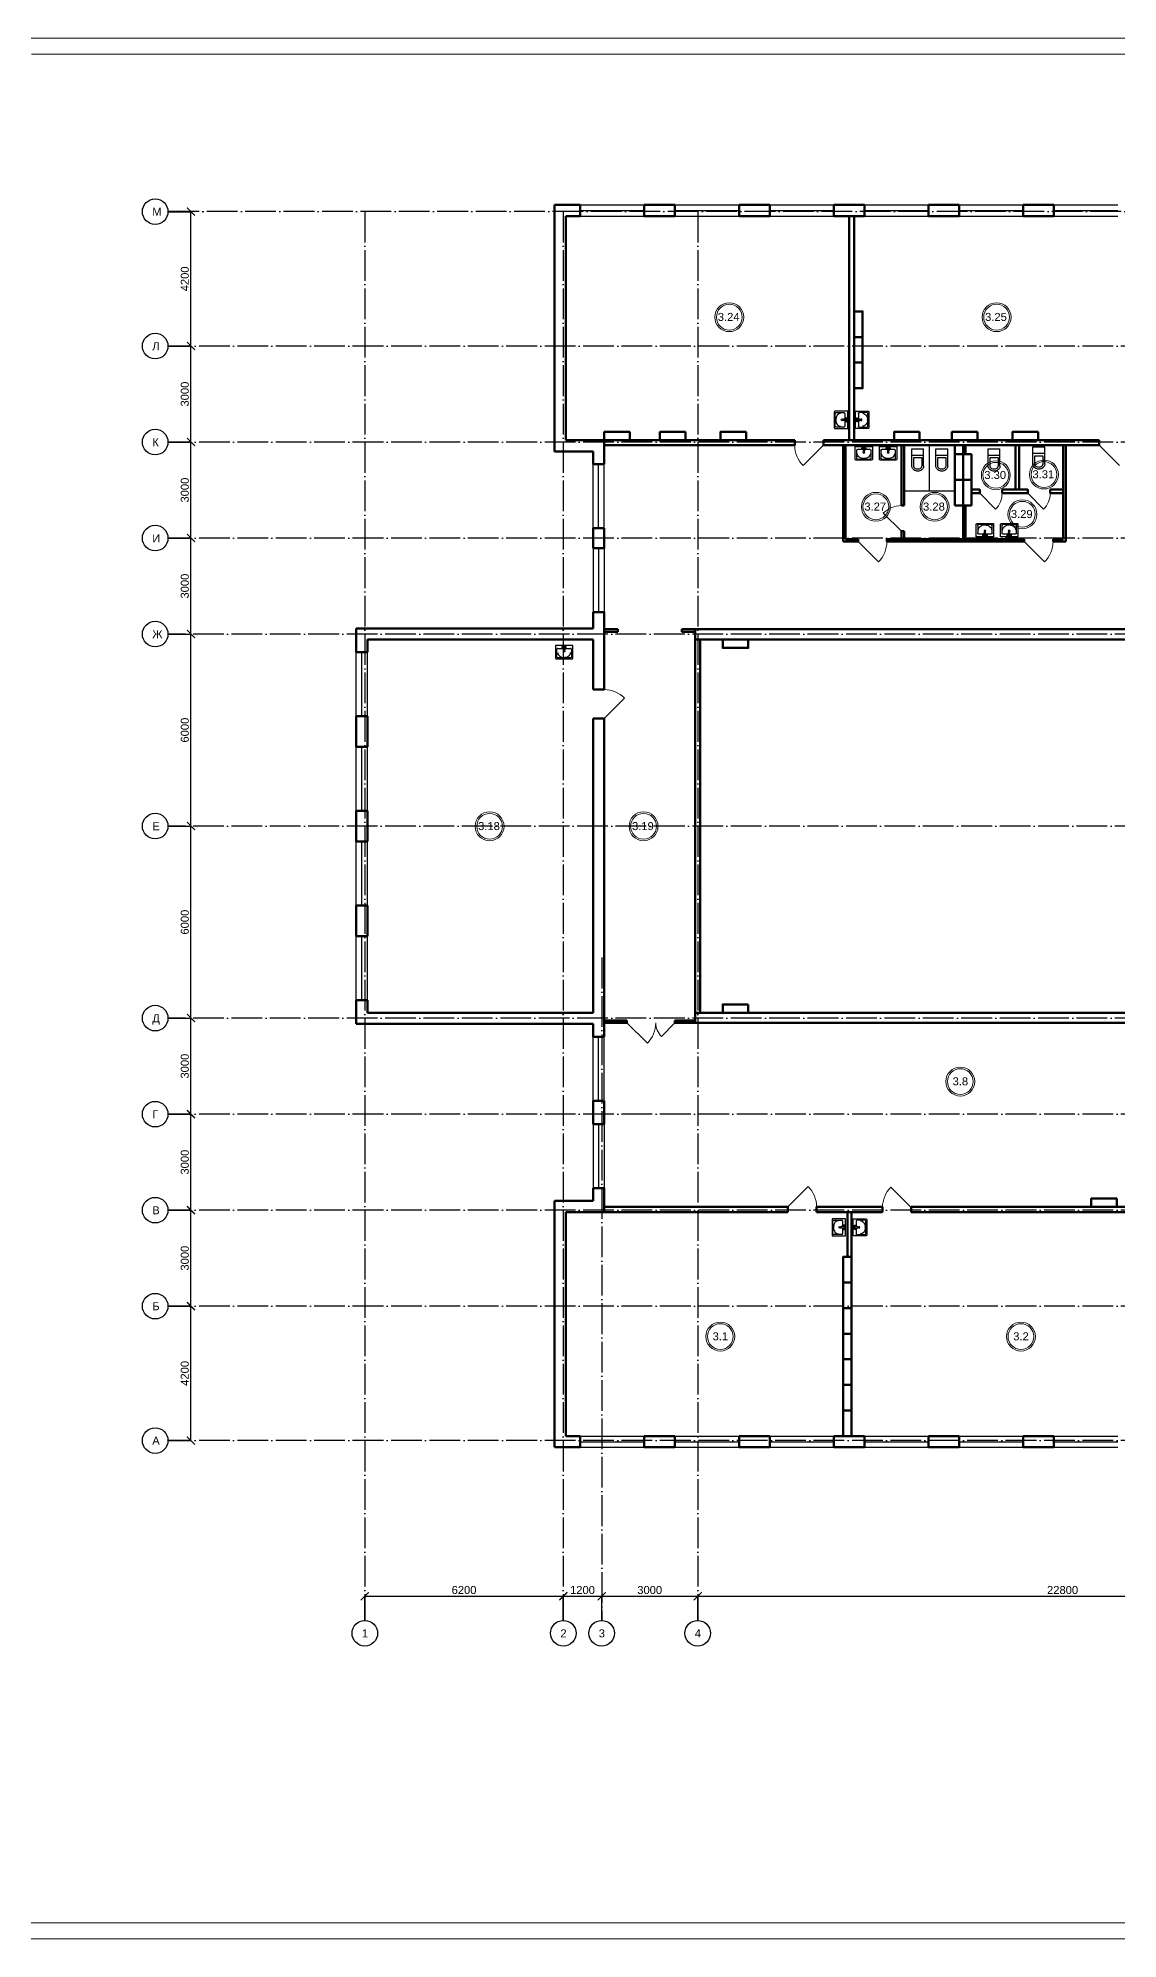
# Model space of a CAD drawing. Header units: millimetres. Extents: x 1982 to 10001982, y -1005230 to 4320529.
# Drawn here: x 2476205 to 2509945, y 1260756 to 1320156 of the extents above; entities that cross this region are included whole.
import ezdxf
from ezdxf.enums import TextEntityAlignment as Align

# ---------------------------------------------------------------- set-up
doc = ezdxf.new("R2010")
doc.units = ezdxf.units.MM
doc.linetypes.add('ACAD_ISO04W100', pattern=[30, 24, -3, 0, -3])
for name, color, linetype, lineweight in [('Level 50', 7, 'Continuous', 0), ('Двери', 250, 'Continuous', 5), ('Стены', 7, 'Continuous', 50)]:
    doc.layers.add(name, color=color, linetype=linetype, lineweight=lineweight)
for name, color, linetype in [('SANTEH', 7, 'Continuous'), ('Окна', 127, 'Continuous'), ('Оси', 30, 'Continuous'), ('Осн надпись', 7, 'Continuous'), ('размеры оси', 163, 'Continuous'), ('Сантехника', 7, 'Continuous')]:
    doc.layers.add(name, color=color, linetype=linetype)
doc.styles.get("Standard").update_dxf_attribs({"font": 'arial.ttf'})
doc.styles.add('Style-Arial', font='arial.ttf')
doc.dimstyles.new('100', dxfattribs={"dimtxt": 250, "dimasz": 250, "dimexe": 1.25, "dimexo": 0.625, "dimgap": 65, "dimtad": 1, "dimtxsty": 'Standard', "dimblk": 'ARCHTICK', "dimcen": 250, "dimadec": 0, "dimazin": 0, "dimtfac": 1, "dimtmove": 0, "dimatfit": 3, "dimldrblk": 'ARCHTICK', "dimfxl": 1, "dimarcsym": 0})

# ---------------------------------------------------------------- blocks, each defined once
blk = doc.blocks.new('Rac7')
at = {"color": 0}
for p, q in [((-39501, -24232), (-39501, -23830)), ((-38961, -24232), (-39501, -24232)), ((-39474, -23808), (-38988, -23808)), ((-39457, -23859), (-39457, -24115)), ((-39032, -23838), (-39430, -23838)), ((-39430, -24136), (-39253, -24136)), ((-39297, -24164), (-39253, -24164)), ((-39297, -24194), (-39297, -24164)), ((-39165, -24194), (-39297, -24194)), ((-39253, -24186), (-39253, -24094)), ((-39253, -24186), (-39209, -24186)), ((-39221, -23855), (-39241, -23855)), ((-39209, -24186), (-39209, -24094)), ((-39209, -24136), (-39032, -24136)), ((-39209, -24164), (-39165, -24164)), ((-39165, -24164), (-39165, -24194)), ((-39005, -24115), (-39005, -23859)), ((-39005, -23859), (-39005, -23859)), ((-38961, -23830), (-38961, -24232))]:
    blk.add_line(p, q, dxfattribs=at)
at = {"color": 0, "extrusion": (0, 0, -1)}
for centre, major_axis, start_param, end_param in [((-39474, -23830), (-27, 0), 0, 1.570796), ((-39430, -23859), (-27, 0), 0, 1.570796), ((-39430, -24115), (-27, 0), -1.570796, 0), ((-39241, -24007), (-194, 0), 0, 1.570796), ((-39231, -24104), (-25.3, 0), 0.552816, 2.588777), ((-39221, -24007), (-194, 0), 1.570796, 3.141593), ((-39032, -23859), (-27, 0), 1.570796, 3.141593), ((-39032, -24115), (-27, 0), -3.141593, -1.570796), ((-38988, -23830), (-27, 0), 1.570796, 3.141593)]:
    blk.add_ellipse(centre, major_axis=major_axis, ratio=0.785714, start_param=start_param, end_param=end_param, dxfattribs=at)
blk.add_ellipse((-39231, -24048), major_axis=(-27.9, 0), ratio=0.785714, dxfattribs=at)
blk = doc.blocks.new('WC With Cistern_103')
at = {"layer": 'SANTEH', "linetype": 'Continuous'}
for p, q in [((0, 170), (0, 700)), ((370, 700), (0, 700)), ((370, 170), (370, 700)), ((370, 500), (0, 500)), ((60, 425), (60, 170)), ((310, 425), (60, 425)), ((310, 170), (310, 425))]:
    blk.add_line(p, q, dxfattribs=at)
for points in [[(0, 170), (1, 151), (4, 133), (10, 115), (17, 97), (27, 81), (38, 66), (51, 52), (65, 40)], [(60, 170), (61, 158), (63, 146), (66, 135), (71, 124), (77, 114), (84, 104), (92, 96), (101, 88)], [(65, 40), (92, 23), (122, 10), (153, 3), (185, 0), (217, 3), (248, 10), (278, 23), (305, 40)], [(101, 88), (120, 76), (141, 67), (163, 62), (185, 60), (207, 62), (229, 67), (250, 76), (269, 88)], [(269, 88), (278, 96), (286, 104), (293, 114), (299, 124), (304, 135), (307, 146), (309, 158), (310, 170)], [(305, 40), (319, 52), (332, 66), (343, 81), (353, 97), (360, 115), (366, 133), (369, 151), (370, 170)]]:
    blk.add_lwpolyline(points, dxfattribs=at)
blk = doc.blocks.new('_ArchTick')
at = {"color": 0, "linetype": 'ByBlock', "const_width": 0.15}
blk.add_lwpolyline([(-0.5, -0.5), (0.5, 0.5)], dxfattribs=at)
blk = doc.blocks.new('*D172')
at = {"layer": 'Defpoints', "color": 0, "lineweight": 0, "transparency": 16777216}
for p in [(2492615, 1271466), (2486415, 1270709), (2492615, 1270709)]:
    blk.add_point(p, dxfattribs=at)
at = {"layer": 'размеры оси', "color": 0, "lineweight": -2, "transparency": 16777216}
for p, q in [((2486415, 1270710), (2486415, 1271467)), ((2486415, 1271466), (2492615, 1271466)), ((2492615, 1270710), (2492615, 1271467))]:
    blk.add_line(p, q, dxfattribs=at)
at = {"layer": 'размеры оси', "color": 0, "lineweight": -2, "transparency": 16777216, "xscale": 250, "yscale": 250, "zscale": 250, "rotation": 180}
blk.add_blockref('_ArchTick', (2486415, 1271466), dxfattribs=at)
at = {"layer": 'размеры оси', "color": 0, "lineweight": -2, "transparency": 16777216, "xscale": 250, "yscale": 250, "zscale": 250}
blk.add_blockref('_ArchTick', (2492615, 1271466), dxfattribs=at)
at = {"layer": 'размеры оси', "color": 0, "transparency": 16777216, "insert": (2489515, 1271659), "char_height": 250, "attachment_point": 5}
blk.add_mtext('6200', dxfattribs=at)
blk = doc.blocks.new('*D173')
at = {"layer": 'Defpoints', "color": 0, "lineweight": 0, "transparency": 16777216}
for p in [(2493815, 1271466), (2492615, 1270709), (2493815, 1270709)]:
    blk.add_point(p, dxfattribs=at)
at = {"layer": 'размеры оси', "color": 0, "lineweight": -2, "transparency": 16777216}
for p, q in [((2492615, 1270710), (2492615, 1271467)), ((2492615, 1271466), (2493815, 1271466)), ((2493815, 1270710), (2493815, 1271467))]:
    blk.add_line(p, q, dxfattribs=at)
at = {"layer": 'размеры оси', "color": 0, "lineweight": -2, "transparency": 16777216, "xscale": 250, "yscale": 250, "zscale": 250, "rotation": 180}
blk.add_blockref('_ArchTick', (2492615, 1271466), dxfattribs=at)
at = {"layer": 'размеры оси', "color": 0, "lineweight": -2, "transparency": 16777216, "xscale": 250, "yscale": 250, "zscale": 250}
blk.add_blockref('_ArchTick', (2493815, 1271466), dxfattribs=at)
at = {"layer": 'размеры оси', "color": 0, "transparency": 16777216, "insert": (2493215, 1271659), "char_height": 250, "attachment_point": 5}
blk.add_mtext('1200', dxfattribs=at)
blk = doc.blocks.new('*D174')
at = {"layer": 'Defpoints', "color": 0, "lineweight": 0, "transparency": 16777216}
for p in [(2496815, 1271466), (2493815, 1270709), (2496815, 1270709)]:
    blk.add_point(p, dxfattribs=at)
at = {"layer": 'размеры оси', "color": 0, "lineweight": -2, "transparency": 16777216}
for p, q in [((2493815, 1270710), (2493815, 1271467)), ((2493815, 1271466), (2496815, 1271466)), ((2496815, 1270710), (2496815, 1271467))]:
    blk.add_line(p, q, dxfattribs=at)
at = {"layer": 'размеры оси', "color": 0, "lineweight": -2, "transparency": 16777216, "xscale": 250, "yscale": 250, "zscale": 250, "rotation": 180}
blk.add_blockref('_ArchTick', (2493815, 1271466), dxfattribs=at)
at = {"layer": 'размеры оси', "color": 0, "lineweight": -2, "transparency": 16777216, "xscale": 250, "yscale": 250, "zscale": 250}
blk.add_blockref('_ArchTick', (2496815, 1271466), dxfattribs=at)
at = {"layer": 'размеры оси', "color": 0, "transparency": 16777216, "insert": (2495315, 1271659), "char_height": 250, "attachment_point": 5}
blk.add_mtext('3000', dxfattribs=at)
blk = doc.blocks.new('*D175')
at = {"layer": 'Defpoints', "color": 0, "lineweight": 0, "transparency": 16777216}
for p in [(2519615, 1271466), (2496815, 1270709), (2519615, 1270709)]:
    blk.add_point(p, dxfattribs=at)
at = {"layer": 'размеры оси', "color": 0, "lineweight": -2, "transparency": 16777216}
for p, q in [((2496815, 1270710), (2496815, 1271467)), ((2496815, 1271466), (2519615, 1271466)), ((2519615, 1270710), (2519615, 1271467))]:
    blk.add_line(p, q, dxfattribs=at)
at = {"layer": 'размеры оси', "color": 0, "lineweight": -2, "transparency": 16777216, "xscale": 250, "yscale": 250, "zscale": 250, "rotation": 180}
blk.add_blockref('_ArchTick', (2496815, 1271466), dxfattribs=at)
at = {"layer": 'размеры оси', "color": 0, "lineweight": -2, "transparency": 16777216, "xscale": 250, "yscale": 250, "zscale": 250}
blk.add_blockref('_ArchTick', (2519615, 1271466), dxfattribs=at)
at = {"layer": 'размеры оси', "color": 0, "transparency": 16777216, "insert": (2508215, 1271659), "char_height": 250, "attachment_point": 5}
blk.add_mtext('22800', dxfattribs=at)
blk = doc.blocks.new('*D162')
at = {"layer": 'Defpoints', "color": 0, "lineweight": 0, "transparency": 16777216}
for p in [(2480266, 1280530), (2480984, 1280530), (2480266, 1276330)]:
    blk.add_point(p, dxfattribs=at)
at = {"layer": 'размеры оси', "color": 0, "lineweight": -2, "transparency": 16777216}
for p, q in [((2480266, 1280530), (2480985, 1280530)), ((2480984, 1276330), (2480984, 1280530)), ((2480266, 1276330), (2480985, 1276330))]:
    blk.add_line(p, q, dxfattribs=at)
at = {"layer": 'размеры оси', "color": 0, "lineweight": -2, "transparency": 16777216, "xscale": 250, "yscale": 250, "zscale": 250}
for p, rotation in [((2480984, 1280530), 90), ((2480984, 1276330), 270)]:
    blk.add_blockref('_ArchTick', p, dxfattribs=dict(at, rotation=rotation))
at = {"layer": 'размеры оси', "color": 0, "transparency": 16777216, "insert": (2480791, 1278430), "char_height": 250, "attachment_point": 5, "rotation": 90}
blk.add_mtext('4200', dxfattribs=at)
blk = doc.blocks.new('*D163')
at = {"layer": 'Defpoints', "color": 0, "lineweight": 0, "transparency": 16777216}
for p in [(2480266, 1283530), (2480984, 1283530), (2480266, 1280530)]:
    blk.add_point(p, dxfattribs=at)
at = {"layer": 'размеры оси', "color": 0, "lineweight": -2, "transparency": 16777216}
for p, q in [((2480266, 1283530), (2480985, 1283530)), ((2480984, 1280530), (2480984, 1283530)), ((2480266, 1280530), (2480985, 1280530))]:
    blk.add_line(p, q, dxfattribs=at)
at = {"layer": 'размеры оси', "color": 0, "lineweight": -2, "transparency": 16777216, "xscale": 250, "yscale": 250, "zscale": 250}
for p, rotation in [((2480984, 1283530), 90), ((2480984, 1280530), 270)]:
    blk.add_blockref('_ArchTick', p, dxfattribs=dict(at, rotation=rotation))
at = {"layer": 'размеры оси', "color": 0, "transparency": 16777216, "insert": (2480791, 1282030), "char_height": 250, "attachment_point": 5, "rotation": 90}
blk.add_mtext('3000', dxfattribs=at)
blk = doc.blocks.new('*D164')
at = {"layer": 'Defpoints', "color": 0, "lineweight": 0, "transparency": 16777216}
for p in [(2480266, 1286530), (2480984, 1286530), (2480266, 1283530)]:
    blk.add_point(p, dxfattribs=at)
at = {"layer": 'размеры оси', "color": 0, "lineweight": -2, "transparency": 16777216}
for p, q in [((2480266, 1286530), (2480985, 1286530)), ((2480984, 1283530), (2480984, 1286530)), ((2480266, 1283530), (2480985, 1283530))]:
    blk.add_line(p, q, dxfattribs=at)
at = {"layer": 'размеры оси', "color": 0, "lineweight": -2, "transparency": 16777216, "xscale": 250, "yscale": 250, "zscale": 250}
for p, rotation in [((2480984, 1286530), 90), ((2480984, 1283530), 270)]:
    blk.add_blockref('_ArchTick', p, dxfattribs=dict(at, rotation=rotation))
at = {"layer": 'размеры оси', "color": 0, "transparency": 16777216, "insert": (2480791, 1285030), "char_height": 250, "attachment_point": 5, "rotation": 90}
blk.add_mtext('3000', dxfattribs=at)
blk = doc.blocks.new('*D165')
at = {"layer": 'Defpoints', "color": 0, "lineweight": 0, "transparency": 16777216}
for p in [(2480266, 1289530), (2480984, 1289530), (2480266, 1286530)]:
    blk.add_point(p, dxfattribs=at)
at = {"layer": 'размеры оси', "color": 0, "lineweight": -2, "transparency": 16777216}
for p, q in [((2480266, 1289530), (2480985, 1289530)), ((2480984, 1286530), (2480984, 1289530)), ((2480266, 1286530), (2480985, 1286530))]:
    blk.add_line(p, q, dxfattribs=at)
at = {"layer": 'размеры оси', "color": 0, "lineweight": -2, "transparency": 16777216, "xscale": 250, "yscale": 250, "zscale": 250}
for p, rotation in [((2480984, 1289530), 90), ((2480984, 1286530), 270)]:
    blk.add_blockref('_ArchTick', p, dxfattribs=dict(at, rotation=rotation))
at = {"layer": 'размеры оси', "color": 0, "transparency": 16777216, "insert": (2480791, 1288030), "char_height": 250, "attachment_point": 5, "rotation": 90}
blk.add_mtext('3000', dxfattribs=at)
blk = doc.blocks.new('*D166')
at = {"layer": 'Defpoints', "color": 0, "lineweight": 0, "transparency": 16777216}
for p in [(2480266, 1295530), (2480984, 1295530), (2480266, 1289530)]:
    blk.add_point(p, dxfattribs=at)
at = {"layer": 'размеры оси', "color": 0, "lineweight": -2, "transparency": 16777216}
for p, q in [((2480266, 1295530), (2480985, 1295530)), ((2480984, 1289530), (2480984, 1295530)), ((2480266, 1289530), (2480985, 1289530))]:
    blk.add_line(p, q, dxfattribs=at)
at = {"layer": 'размеры оси', "color": 0, "lineweight": -2, "transparency": 16777216, "xscale": 250, "yscale": 250, "zscale": 250}
for p, rotation in [((2480984, 1295530), 90), ((2480984, 1289530), 270)]:
    blk.add_blockref('_ArchTick', p, dxfattribs=dict(at, rotation=rotation))
at = {"layer": 'размеры оси', "color": 0, "transparency": 16777216, "insert": (2480791, 1292530), "char_height": 250, "attachment_point": 5, "rotation": 90}
blk.add_mtext('6000', dxfattribs=at)
blk = doc.blocks.new('*D167')
at = {"layer": 'Defpoints', "color": 0, "lineweight": 0, "transparency": 16777216}
for p in [(2480266, 1301530), (2480984, 1301530), (2480266, 1295530)]:
    blk.add_point(p, dxfattribs=at)
at = {"layer": 'размеры оси', "color": 0, "lineweight": -2, "transparency": 16777216}
for p, q in [((2480266, 1301530), (2480985, 1301530)), ((2480984, 1295530), (2480984, 1301530)), ((2480266, 1295530), (2480985, 1295530))]:
    blk.add_line(p, q, dxfattribs=at)
at = {"layer": 'размеры оси', "color": 0, "lineweight": -2, "transparency": 16777216, "xscale": 250, "yscale": 250, "zscale": 250}
for p, rotation in [((2480984, 1301530), 90), ((2480984, 1295530), 270)]:
    blk.add_blockref('_ArchTick', p, dxfattribs=dict(at, rotation=rotation))
at = {"layer": 'размеры оси', "color": 0, "transparency": 16777216, "insert": (2480791, 1298530), "char_height": 250, "attachment_point": 5, "rotation": 90}
blk.add_mtext('6000', dxfattribs=at)
blk = doc.blocks.new('*D168')
at = {"layer": 'Defpoints', "color": 0, "lineweight": 0, "transparency": 16777216}
for p in [(2480266, 1304530), (2480984, 1304530), (2480266, 1301530)]:
    blk.add_point(p, dxfattribs=at)
at = {"layer": 'размеры оси', "color": 0, "lineweight": -2, "transparency": 16777216}
for p, q in [((2480266, 1304530), (2480985, 1304530)), ((2480984, 1301530), (2480984, 1304530)), ((2480266, 1301530), (2480985, 1301530))]:
    blk.add_line(p, q, dxfattribs=at)
at = {"layer": 'размеры оси', "color": 0, "lineweight": -2, "transparency": 16777216, "xscale": 250, "yscale": 250, "zscale": 250}
for p, rotation in [((2480984, 1304530), 90), ((2480984, 1301530), 270)]:
    blk.add_blockref('_ArchTick', p, dxfattribs=dict(at, rotation=rotation))
at = {"layer": 'размеры оси', "color": 0, "transparency": 16777216, "insert": (2480791, 1303030), "char_height": 250, "attachment_point": 5, "rotation": 90}
blk.add_mtext('3000', dxfattribs=at)
blk = doc.blocks.new('*D169')
at = {"layer": 'Defpoints', "color": 0, "lineweight": 0, "transparency": 16777216}
for p in [(2480266, 1307530), (2480984, 1307530), (2480266, 1304530)]:
    blk.add_point(p, dxfattribs=at)
at = {"layer": 'размеры оси', "color": 0, "lineweight": -2, "transparency": 16777216}
for p, q in [((2480266, 1307530), (2480985, 1307530)), ((2480984, 1304530), (2480984, 1307530)), ((2480266, 1304530), (2480985, 1304530))]:
    blk.add_line(p, q, dxfattribs=at)
at = {"layer": 'размеры оси', "color": 0, "lineweight": -2, "transparency": 16777216, "xscale": 250, "yscale": 250, "zscale": 250}
for p, rotation in [((2480984, 1307530), 90), ((2480984, 1304530), 270)]:
    blk.add_blockref('_ArchTick', p, dxfattribs=dict(at, rotation=rotation))
at = {"layer": 'размеры оси', "color": 0, "transparency": 16777216, "insert": (2480791, 1306030), "char_height": 250, "attachment_point": 5, "rotation": 90}
blk.add_mtext('3000', dxfattribs=at)
blk = doc.blocks.new('*D170')
at = {"layer": 'Defpoints', "color": 0, "lineweight": 0, "transparency": 16777216}
for p in [(2480266, 1310530), (2480984, 1310530), (2480266, 1307530)]:
    blk.add_point(p, dxfattribs=at)
at = {"layer": 'размеры оси', "color": 0, "lineweight": -2, "transparency": 16777216}
for p, q in [((2480266, 1310530), (2480985, 1310530)), ((2480984, 1307530), (2480984, 1310530)), ((2480266, 1307530), (2480985, 1307530))]:
    blk.add_line(p, q, dxfattribs=at)
at = {"layer": 'размеры оси', "color": 0, "lineweight": -2, "transparency": 16777216, "xscale": 250, "yscale": 250, "zscale": 250}
for p, rotation in [((2480984, 1310530), 90), ((2480984, 1307530), 270)]:
    blk.add_blockref('_ArchTick', p, dxfattribs=dict(at, rotation=rotation))
at = {"layer": 'размеры оси', "color": 0, "transparency": 16777216, "insert": (2480791, 1309030), "char_height": 250, "attachment_point": 5, "rotation": 90}
blk.add_mtext('3000', dxfattribs=at)
blk = doc.blocks.new('*D171')
at = {"layer": 'Defpoints', "color": 0, "lineweight": 0, "transparency": 16777216}
for p in [(2480266, 1314730), (2480984, 1314730), (2480266, 1310530)]:
    blk.add_point(p, dxfattribs=at)
at = {"layer": 'размеры оси', "color": 0, "lineweight": -2, "transparency": 16777216}
for p, q in [((2480266, 1314730), (2480985, 1314730)), ((2480984, 1310530), (2480984, 1314730)), ((2480266, 1310530), (2480985, 1310530))]:
    blk.add_line(p, q, dxfattribs=at)
at = {"layer": 'размеры оси', "color": 0, "lineweight": -2, "transparency": 16777216, "xscale": 250, "yscale": 250, "zscale": 250}
for p, rotation in [((2480984, 1314730), 90), ((2480984, 1310530), 270)]:
    blk.add_blockref('_ArchTick', p, dxfattribs=dict(at, rotation=rotation))
at = {"layer": 'размеры оси', "color": 0, "transparency": 16777216, "insert": (2480791, 1312630), "char_height": 250, "attachment_point": 5, "rotation": 90}
blk.add_mtext('4200', dxfattribs=at)
blk = doc.blocks.new('*U49')
at = {"color": 7, "linetype": 'Continuous', "lineweight": 0, "flags": 128}
blk.add_lwpolyline([(63.075, 29.7), (63.075, -29.7), (-63.075, -29.7), (-63.075, 29.7), (63.075, 29.7)], close=True, dxfattribs=at)
at = {"layer": 'Level 50', "color": 7, "linetype": 'Continuous', "lineweight": 13}
for p, q in [((62.575, 29.2), (-61.075, 29.2)), ((62.575, -29.2), (-62.275, -29.2))]:
    blk.add_line(p, q, dxfattribs=at)

msp = doc.modelspace()

# ---------------------------------------------------------------- linework, layer by layer
at = {"color": 7, "linetype": 'Continuous', "lineweight": 13}
for centre, radius in [((2497802.759, 1311433.202), 452.013), ((2497802.759, 1311433.202), 402.013), ((2506153.102, 1311433.202), 452.013), ((2506153.102, 1311433.202), 402.013), ((2506129.128, 1306495.348), 452.013), ((2506129.128, 1306495.348), 402.013), ((2507633.671, 1306516.577), 452.013), ((2507633.671, 1306516.577), 402.013), ((2502381.256, 1305508.031), 452.013), ((2502381.256, 1305508.031), 402.013), ((2504216.114, 1305508.031), 452.013), ((2504216.114, 1305508.031), 402.013), ((2506959.05, 1305275.118), 452.013), ((2506959.05, 1305275.118), 402.013), ((2490313.597, 1295523.654), 452.013), ((2490313.597, 1295523.654), 402.013), ((2495122.361, 1295523.654), 452.013), ((2495122.361, 1295523.654), 402.013), ((2505019.948, 1287547.764), 452.013), ((2505019.948, 1287547.764), 402.013), ((2497521.811, 1279580.131), 452.013), ((2497521.811, 1279580.131), 402.013), ((2506913.543, 1279580.131), 452.013), ((2506913.543, 1279580.131), 402.013)]:
    msp.add_circle(centre, radius, dxfattribs=at)
at = {"layer": 'SANTEH'}
for p, q in [((2504055.395, 1305994.72), (2504055.395, 1307430.265)), ((2504845.395, 1305994.72), (2503265.395, 1305994.72))]:
    msp.add_line(p, q, dxfattribs=at)
at = {"layer": 'Двери'}
for p, q in [((2500745.395, 1307430.265), (2500108.999, 1306793.869)), ((2509356.902, 1307430.265), (2509993.298, 1306793.869)), ((2505625.395, 1305930.265), (2506120.37, 1305435.29)), ((2507125.395, 1305930.265), (2507620.37, 1305435.29)), ((2503185.395, 1304748.239), (2502611.019, 1305305.098)), ((2501824.823, 1304420.265), (2502461.219, 1303783.869)), ((2507017.049, 1304420.265), (2507653.445, 1303783.869)), ((2493895.395, 1298894.639), (2494531.792, 1299531.035)), ((2494605.395, 1289380.265), (2495241.792, 1288743.869)), ((2496105.395, 1289380.265), (2495681.131, 1288956.001)), ((2499628.579, 1283630.265), (2500264.976, 1284266.661)), ((2503488.336, 1283612.736), (2502851.939, 1284249.132))]:
    msp.add_line(p, q, dxfattribs=at)
for centre, radius, start, end in [((2500745.395, 1307430.265), 900, 180, 225), ((2505625.395, 1305930.265), 700, 315, 0), ((2507125.395, 1305930.265), 700, 315, 0), ((2503185.395, 1304748.239), 800, 90.88722196, 135.88722199), ((2501824.823, 1304420.265), 900, 315, 0), ((2507017.049, 1304420.265), 900, 315, 0), ((2493895.395, 1298894.639), 900, 45, 90), ((2494605.395, 1289380.265), 900, 315, 0), ((2496105.395, 1289380.265), 600, 180, 225), ((2499628.579, 1283630.265), 900, 0, 45), ((2503488.336, 1283612.736), 900, 135, 180)]:
    msp.add_arc(centre, radius, start, end, dxfattribs=at)
at = {"layer": 'Окна'}
for p, q in [((2493145.395, 1314940.265), (2495145.395, 1314940.265)), ((2493145.395, 1314765.265), (2495145.395, 1314765.265)), ((2493145.395, 1314590.265), (2495145.395, 1314590.265)), ((2496105.395, 1314940.265), (2498105.395, 1314940.265)), ((2496105.395, 1314765.265), (2498105.395, 1314765.265)), ((2496105.395, 1314590.265), (2498105.395, 1314590.265)), ((2499065.395, 1314940.265), (2501065.395, 1314940.265)), ((2499065.395, 1314765.265), (2501065.395, 1314765.265)), ((2499065.395, 1314590.265), (2501065.395, 1314590.265)), ((2502025.395, 1314940.265), (2504025.395, 1314940.265)), ((2502025.395, 1314765.265), (2504025.395, 1314765.265)), ((2502025.395, 1314590.265), (2504025.395, 1314590.265)), ((2504985.395, 1314940.265), (2506985.395, 1314940.265)), ((2504985.395, 1314765.265), (2506985.395, 1314765.265)), ((2504985.395, 1314590.265), (2506985.395, 1314590.265)), ((2507945.395, 1314940.265), (2509945.395, 1314940.265)), ((2507945.395, 1314765.265), (2509945.395, 1314765.265)), ((2507945.395, 1314590.265), (2509945.395, 1314590.265)), ((2493545.395, 1304840.265), (2493545.395, 1306840.265)), ((2493720.395, 1304840.265), (2493720.395, 1306840.265)), ((2493895.395, 1304840.265), (2493895.395, 1306840.265)), ((2493545.395, 1304220.265), (2493545.395, 1302220.265)), ((2493545.395, 1304110.265), (2493545.395, 1303860.265)), ((2493720.395, 1304220.265), (2493720.395, 1302220.265)), ((2493895.395, 1304220.265), (2493895.395, 1302220.265)), ((2493895.395, 1304110.265), (2493895.395, 1303860.265)), ((2493545.395, 1302220.265), (2493545.395, 1302110.265)), ((2493895.395, 1302220.265), (2493895.395, 1302110.265)), ((2486145.395, 1298970.265), (2486145.395, 1300970.265)), ((2486320.395, 1298970.265), (2486320.395, 1300970.265)), ((2486495.395, 1298970.265), (2486495.395, 1300970.265)), ((2486145.395, 1296010.265), (2486145.395, 1298010.265)), ((2486320.395, 1296010.265), (2486320.395, 1298010.265)), ((2486495.395, 1296010.265), (2486495.395, 1298010.265)), ((2486145.395, 1293050.265), (2486145.395, 1295050.265)), ((2486320.395, 1293050.265), (2486320.395, 1295050.265)), ((2486495.395, 1293050.265), (2486495.395, 1295050.265)), ((2486145.395, 1290090.265), (2486145.395, 1292090.265)), ((2486320.395, 1290090.265), (2486320.395, 1292090.265)), ((2486495.395, 1290090.265), (2486495.395, 1292090.265)), ((2493545.395, 1286950.265), (2493545.395, 1288950.265)), ((2493720.395, 1286950.265), (2493720.395, 1288950.265)), ((2493895.395, 1286950.265), (2493895.395, 1288950.265)), ((2493545.395, 1286220.265), (2493545.395, 1284220.265)), ((2493720.395, 1286220.265), (2493720.395, 1284220.265)), ((2493895.395, 1286220.265), (2493895.395, 1284220.265)), ((2493145.395, 1276470.265), (2495145.395, 1276470.265)), ((2493145.395, 1276295.265), (2495145.395, 1276295.265)), ((2493145.395, 1276120.265), (2495145.395, 1276120.265)), ((2496105.395, 1276470.265), (2498105.395, 1276470.265)), ((2496105.395, 1276295.265), (2498105.395, 1276295.265)), ((2496105.395, 1276120.265), (2498105.395, 1276120.265)), ((2499065.395, 1276470.265), (2501065.395, 1276470.265)), ((2499065.395, 1276295.265), (2501065.395, 1276295.265)), ((2499065.395, 1276120.265), (2501065.395, 1276120.265)), ((2502025.395, 1276470.265), (2504025.395, 1276470.265)), ((2502025.395, 1276295.265), (2504025.395, 1276295.265)), ((2502025.395, 1276120.265), (2504025.395, 1276120.265)), ((2504985.395, 1276470.265), (2506985.395, 1276470.265)), ((2504985.395, 1276295.265), (2506985.395, 1276295.265)), ((2504985.395, 1276120.265), (2506985.395, 1276120.265)), ((2507945.395, 1276470.265), (2509945.395, 1276470.265)), ((2507945.395, 1276295.265), (2509945.395, 1276295.265)), ((2507945.395, 1276120.265), (2509945.395, 1276120.265))]:
    msp.add_line(p, q, dxfattribs=at)
at = {"layer": 'Оси', "linetype": 'ACAD_ISO04W100', "ltscale": 40}
for p, q in [((2565246.096, 1314730.265), (2480265.698, 1314730.265)), ((2486415.395, 1314730.265), (2486415.395, 1270708.888)), ((2492615.395, 1314730.265), (2492615.395, 1270708.888)), ((2496815.395, 1314730.265), (2496815.395, 1270708.888)), ((2565001.295, 1310530.265), (2480265.698, 1310530.265)), ((2565001.295, 1307530.265), (2480265.698, 1307530.265)), ((2565001.295, 1304530.265), (2480265.698, 1304530.265)), ((2570815.395, 1301530.265), (2480265.698, 1301530.265)), ((2570815.395, 1295530.265), (2480265.698, 1295530.265)), ((2493815.395, 1291420.529), (2493815.395, 1270708.888)), ((2570815.395, 1289530.265), (2480265.698, 1289530.265)), ((2565001.295, 1286530.265), (2480265.698, 1286530.265)), ((2565001.295, 1283530.265), (2480265.698, 1283530.265)), ((2565001.295, 1280530.265), (2480265.698, 1280530.265)), ((2565001.295, 1276330.265), (2480265.698, 1276330.265))]:
    msp.add_line(p, q, dxfattribs=at)
at = {"layer": 'Осн надпись', "ltscale": 40}
for centre in [(2479865.698, 1314730.265), (2479865.698, 1310530.265), (2479865.698, 1307530.265), (2479865.698, 1304530.265), (2479865.698, 1301530.265), (2479865.698, 1295530.265), (2479865.698, 1289530.265), (2479865.698, 1286530.265), (2479865.698, 1283530.265), (2479865.698, 1280530.265), (2479865.698, 1276330.265), (2486415.395, 1270308.888), (2492615.395, 1270308.888), (2493815.395, 1270308.888), (2496815.395, 1270308.888)]:
    msp.add_circle(centre, 400, dxfattribs=at)
at = {"layer": 'размеры оси'}
msp.add_lwpolyline([(2506325.395, 1305930.265), (2507125.395, 1305930.265)], dxfattribs=at)
at = {"layer": 'Стены'}
for p, q in [((2492345.395, 1314940.265), (2492345.395, 1307240.265)), ((2492345.395, 1314940.265), (2493145.395, 1314940.265)), ((2492695.395, 1314590.265), (2492695.395, 1307590.265)), ((2492695.395, 1314590.265), (2493145.395, 1314590.265)), ((2493145.395, 1314590.265), (2493145.395, 1314940.265)), ((2495145.395, 1314940.265), (2496105.395, 1314940.265)), ((2495145.395, 1314590.265), (2495145.395, 1314940.265)), ((2495145.395, 1314590.265), (2496105.395, 1314590.265)), ((2496105.395, 1314590.265), (2496105.395, 1314940.265)), ((2498105.395, 1314940.265), (2499065.395, 1314940.265)), ((2498105.395, 1314590.265), (2498105.395, 1314940.265)), ((2498105.395, 1314590.265), (2499065.395, 1314590.265)), ((2499065.395, 1314590.265), (2499065.395, 1314940.265)), ((2501065.395, 1314940.265), (2502025.395, 1314940.265)), ((2501065.395, 1314590.265), (2501065.395, 1314940.265)), ((2501065.395, 1314590.265), (2502025.395, 1314590.265)), ((2501545.395, 1307590.265), (2501545.395, 1314590.265)), ((2501705.395, 1307590.265), (2501705.395, 1314590.265)), ((2502025.395, 1314590.265), (2502025.395, 1314940.265)), ((2504025.395, 1314940.265), (2504985.395, 1314940.265)), ((2504025.395, 1314590.265), (2504025.395, 1314940.265)), ((2504025.395, 1314590.265), (2504985.395, 1314590.265)), ((2504985.395, 1314590.265), (2504985.395, 1314940.265)), ((2506985.395, 1314940.265), (2507945.395, 1314940.265)), ((2506985.395, 1314590.265), (2506985.395, 1314940.265)), ((2506985.395, 1314590.265), (2507945.395, 1314590.265)), ((2507945.395, 1314590.265), (2507945.395, 1314940.265)), ((2492695.395, 1307590.265), (2499845.395, 1307590.265)), ((2493895.395, 1306840.265), (2493895.395, 1307590.265)), ((2493895.395, 1307430.265), (2499845.395, 1307430.265)), ((2499845.395, 1307590.265), (2499845.395, 1307430.265)), ((2500745.395, 1307590.265), (2500745.395, 1307430.265)), ((2500745.395, 1307590.265), (2509356.902, 1307590.265)), ((2500745.395, 1307430.265), (2509356.902, 1307430.265)), ((2501355.395, 1304420.265), (2501355.395, 1307430.265)), ((2501435.395, 1304500.265), (2501435.395, 1307430.265)), ((2503185.395, 1307430.265), (2503185.395, 1305548.239)), ((2503265.395, 1307430.265), (2503265.395, 1305548.239)), ((2504845.395, 1307430.265), (2505365.395, 1307430.265)), ((2504845.395, 1305930.265), (2504845.395, 1307430.265)), ((2505105.395, 1304500.265), (2505105.395, 1307430.265)), ((2505185.395, 1307148.239), (2505185.395, 1307430.265)), ((2506740.395, 1306050.265), (2506740.395, 1307430.265)), ((2506860.395, 1306050.265), (2506860.395, 1307430.265)), ((2508235.395, 1304500.265), (2508235.395, 1307430.265)), ((2508315.395, 1304420.265), (2508315.395, 1307430.265)), ((2509356.902, 1307590.265), (2509356.902, 1307430.265)), ((2492345.395, 1307240.265), (2493545.395, 1307240.265)), ((2493545.395, 1306840.265), (2493545.395, 1307240.265)), ((2493545.395, 1306840.265), (2493895.395, 1306840.265)), ((2505365.395, 1307148.239), (2504845.395, 1307148.239)), ((2504845.395, 1307148.239), (2504845.395, 1305548.239)), ((2505105.395, 1305548.239), (2505105.395, 1307148.239)), ((2505365.395, 1307148.239), (2505365.395, 1305548.239)), ((2504845.395, 1306348.239), (2505365.395, 1306348.239)), ((2505365.395, 1306050.265), (2505625.395, 1306050.265)), ((2505365.395, 1305930.265), (2505625.395, 1305930.265)), ((2505625.395, 1306050.265), (2505625.395, 1305930.265)), ((2506325.395, 1306050.265), (2507125.395, 1306050.265)), ((2506325.395, 1306050.265), (2506325.395, 1305930.265)), ((2506325.395, 1305930.265), (2507125.395, 1305930.265)), ((2507125.395, 1306050.265), (2507125.395, 1305930.265)), ((2507825.395, 1306050.265), (2508235.395, 1306050.265)), ((2507825.395, 1306050.265), (2507825.395, 1305930.265)), ((2507825.395, 1305930.265), (2508235.395, 1305930.265)), ((2503185.395, 1305548.239), (2503265.395, 1305548.239)), ((2504845.395, 1305548.239), (2505365.395, 1305548.239)), ((2505185.395, 1304500.265), (2505185.395, 1305548.239)), ((2493545.395, 1304220.265), (2493545.395, 1304840.265)), ((2493545.395, 1304840.265), (2493895.395, 1304840.265)), ((2493895.395, 1304500.265), (2493895.395, 1304840.265)), ((2493895.395, 1304220.265), (2493895.395, 1304500.265)), ((2501824.823, 1304500.265), (2501435.395, 1304500.265)), ((2501824.823, 1304500.265), (2501824.823, 1304420.265)), ((2507017.049, 1304500.265), (2502724.823, 1304500.265)), ((2502724.823, 1304500.265), (2502724.823, 1304420.265)), ((2503185.395, 1304748.239), (2503185.395, 1304500.265)), ((2503185.395, 1304748.239), (2503265.395, 1304748.239)), ((2503265.395, 1304748.239), (2503265.395, 1304500.265)), ((2507017.049, 1304500.265), (2507017.049, 1304420.265)), ((2508235.395, 1304500.265), (2507917.049, 1304500.265)), ((2507917.049, 1304500.265), (2507917.049, 1304420.265)), ((2493545.395, 1304220.265), (2493895.395, 1304220.265)), ((2501824.823, 1304420.265), (2501355.395, 1304420.265)), ((2507017.049, 1304420.265), (2502724.823, 1304420.265)), ((2508315.395, 1304420.265), (2507917.049, 1304420.265)), ((2493545.395, 1301710.265), (2493545.395, 1302220.265)), ((2493545.395, 1302220.265), (2493895.395, 1302220.265)), ((2493895.395, 1299794.639), (2493895.395, 1302220.265)), ((2486145.395, 1301710.265), (2493545.395, 1301710.265)), ((2486145.395, 1300970.265), (2486145.395, 1301710.265)), ((2494315.395, 1301680.265), (2493895.395, 1301680.265)), ((2494315.395, 1301600.265), (2493895.395, 1301600.265)), ((2494315.395, 1301680.265), (2494315.395, 1301600.265)), ((2496735.395, 1301680.265), (2496315.395, 1301680.265)), ((2496315.395, 1301680.265), (2496315.395, 1301600.265)), ((2496735.395, 1301600.265), (2496315.395, 1301600.265)), ((2496735.395, 1301680.265), (2520895.395, 1301680.265)), ((2496735.395, 1289380.265), (2496735.395, 1301680.265)), ((2486495.395, 1300970.265), (2486145.395, 1300970.265)), ((2486495.395, 1301360.265), (2493545.395, 1301360.265)), ((2486495.395, 1300970.265), (2486495.395, 1301360.265)), ((2493545.395, 1299794.639), (2493545.395, 1301360.265)), ((2496735.395, 1301360.265), (2520895.395, 1301360.265)), ((2496895.395, 1289700.265), (2496895.395, 1301360.265)), ((2493545.395, 1299794.639), (2493895.395, 1299794.639)), ((2486145.395, 1298010.265), (2486145.395, 1298970.265)), ((2486495.395, 1298970.265), (2486145.395, 1298970.265)), ((2486495.395, 1298010.265), (2486495.395, 1298970.265)), ((2493545.395, 1289700.265), (2493545.395, 1298894.639)), ((2493545.395, 1298894.639), (2493895.395, 1298894.639)), ((2493895.395, 1288950.265), (2493895.395, 1298894.639)), ((2486495.395, 1298010.265), (2486145.395, 1298010.265)), ((2486145.395, 1295050.265), (2486145.395, 1296010.265)), ((2486495.395, 1296010.265), (2486145.395, 1296010.265)), ((2486495.395, 1295050.265), (2486495.395, 1296010.265)), ((2486495.395, 1295050.265), (2486145.395, 1295050.265)), ((2486145.395, 1292090.265), (2486145.395, 1293050.265)), ((2486495.395, 1293050.265), (2486145.395, 1293050.265)), ((2486495.395, 1292090.265), (2486495.395, 1293050.265)), ((2486495.395, 1292090.265), (2486145.395, 1292090.265)), ((2486145.395, 1289350.265), (2486145.395, 1290090.265)), ((2486495.395, 1290090.265), (2486145.395, 1290090.265)), ((2486495.395, 1289700.265), (2486495.395, 1290090.265)), ((2486495.395, 1289700.265), (2493545.395, 1289700.265)), ((2496735.395, 1289700.265), (2520999.949, 1289700.265)), ((2486145.395, 1289350.265), (2493545.395, 1289350.265)), ((2493545.395, 1288950.265), (2493545.395, 1289350.265)), ((2494605.395, 1289460.265), (2493895.395, 1289460.265)), ((2494605.395, 1289380.265), (2493895.395, 1289380.265)), ((2494605.395, 1289380.265), (2494605.395, 1289460.265)), ((2496735.395, 1289460.265), (2496105.395, 1289460.265)), ((2496105.395, 1289380.265), (2496105.395, 1289460.265)), ((2496815.395, 1289380.265), (2496105.395, 1289380.265)), ((2496735.395, 1289380.265), (2520999.949, 1289380.265)), ((2493545.395, 1288950.265), (2493895.395, 1288950.265)), ((2493545.395, 1286220.265), (2493545.395, 1286950.265)), ((2493545.395, 1286950.265), (2493895.395, 1286950.265)), ((2493895.395, 1286220.265), (2493895.395, 1286950.265)), ((2493545.395, 1286220.265), (2493895.395, 1286220.265)), ((2492345.395, 1276120.265), (2492345.395, 1283820.265)), ((2492345.395, 1283820.265), (2493545.395, 1283820.265)), ((2493545.395, 1284220.265), (2493895.395, 1284220.265)), ((2493545.395, 1283820.265), (2493545.395, 1284220.265)), ((2493895.395, 1283470.265), (2493895.395, 1284220.265)), ((2492695.395, 1276470.265), (2492695.395, 1283470.265)), ((2492695.395, 1283470.265), (2499628.579, 1283470.265)), ((2493895.395, 1283630.265), (2499628.579, 1283630.265)), ((2499628.579, 1283470.265), (2499628.579, 1283630.265)), ((2500528.579, 1283630.265), (2502588.336, 1283630.265)), ((2500528.579, 1283470.265), (2500528.579, 1283630.265)), ((2500528.579, 1283470.265), (2502588.336, 1283470.265)), ((2501495.395, 1282070.265), (2501495.395, 1283470.265)), ((2501615.395, 1282070.265), (2501615.395, 1283470.265)), ((2502588.336, 1283470.265), (2502588.336, 1283630.265)), ((2503488.336, 1283630.265), (2511416.973, 1283630.265)), ((2503488.336, 1283470.265), (2503488.336, 1283630.265)), ((2503488.336, 1283470.265), (2511416.973, 1283470.265)), ((2492345.395, 1276120.265), (2493145.395, 1276120.265)), ((2492695.395, 1276470.265), (2493145.395, 1276470.265)), ((2493145.395, 1276470.265), (2493145.395, 1276120.265)), ((2495145.395, 1276470.265), (2496105.395, 1276470.265)), ((2495145.395, 1276470.265), (2495145.395, 1276120.265)), ((2495145.395, 1276120.265), (2496105.395, 1276120.265)), ((2496105.395, 1276470.265), (2496105.395, 1276120.265)), ((2498105.395, 1276470.265), (2499065.395, 1276470.265)), ((2498105.395, 1276470.265), (2498105.395, 1276120.265)), ((2498105.395, 1276120.265), (2499065.395, 1276120.265)), ((2499065.395, 1276470.265), (2499065.395, 1276120.265)), ((2501065.395, 1276470.265), (2502025.395, 1276470.265)), ((2501065.395, 1276470.265), (2501065.395, 1276120.265)), ((2501065.395, 1276120.265), (2502025.395, 1276120.265)), ((2502025.395, 1276470.265), (2502025.395, 1276120.265)), ((2504025.395, 1276470.265), (2504985.395, 1276470.265)), ((2504025.395, 1276470.265), (2504025.395, 1276120.265)), ((2504025.395, 1276120.265), (2504985.395, 1276120.265)), ((2504985.395, 1276470.265), (2504985.395, 1276120.265)), ((2506985.395, 1276470.265), (2507945.395, 1276470.265)), ((2506985.395, 1276470.265), (2506985.395, 1276120.265)), ((2506985.395, 1276120.265), (2507945.395, 1276120.265)), ((2507945.395, 1276470.265), (2507945.395, 1276120.265))]:
    msp.add_line(p, q, dxfattribs=at)
for points in [[(2501705.395, 1310812.903), (2501965.395, 1310812.903), (2501965.395, 1311612.903), (2501705.395, 1311612.903)], [(2501705.395, 1310012.903), (2501965.395, 1310012.903), (2501965.395, 1310812.903), (2501705.395, 1310812.903)], [(2501705.395, 1309212.903), (2501965.395, 1309212.903), (2501965.395, 1310012.903), (2501705.395, 1310012.903)], [(2494696.096, 1307850.265), (2494696.096, 1307590.265), (2493896.096, 1307590.265), (2493896.096, 1307850.265)], [(2496436.096, 1307850.265), (2496436.096, 1307590.265), (2495636.096, 1307590.265), (2495636.096, 1307850.265)], [(2498326.21, 1307850.265), (2498326.21, 1307590.265), (2497526.21, 1307590.265), (2497526.21, 1307850.265)], [(2503747.883, 1307850.265), (2503747.883, 1307590.265), (2502947.883, 1307590.265), (2502947.883, 1307850.265)], [(2505557.883, 1307850.265), (2505557.883, 1307590.265), (2504757.883, 1307590.265), (2504757.883, 1307850.265)], [(2507447.997, 1307850.265), (2507447.997, 1307590.265), (2506647.997, 1307590.265), (2506647.997, 1307850.265)], [(2504845.395, 1305548.239), (2505105.395, 1305548.239), (2505105.395, 1306348.239), (2504845.395, 1306348.239)], [(2498395.395, 1301360.265), (2498395.395, 1301100.265), (2497595.395, 1301100.265), (2497595.395, 1301360.265)], [(2498395.395, 1289960.265), (2498395.395, 1289700.265), (2497595.395, 1289700.265), (2497595.395, 1289960.265)], [(2509910.301, 1283890.265), (2509910.301, 1283630.265), (2509110.301, 1283630.265), (2509110.301, 1283890.265)], [(2501355.395, 1281270.265), (2501615.395, 1281270.265), (2501615.395, 1282070.265), (2501355.395, 1282070.265)], [(2501355.395, 1280470.265), (2501615.395, 1280470.265), (2501615.395, 1281270.265), (2501355.395, 1281270.265)], [(2501355.395, 1279670.265), (2501615.395, 1279670.265), (2501615.395, 1280470.265), (2501355.395, 1280470.265)], [(2501355.395, 1278870.265), (2501615.395, 1278870.265), (2501615.395, 1279670.265), (2501355.395, 1279670.265)], [(2501355.395, 1278070.265), (2501615.395, 1278070.265), (2501615.395, 1278870.265), (2501355.395, 1278870.265)], [(2501355.395, 1277270.265), (2501615.395, 1277270.265), (2501615.395, 1278070.265), (2501355.395, 1278070.265)], [(2501355.395, 1276470.265), (2501615.395, 1276470.265), (2501615.395, 1277270.265), (2501355.395, 1277270.265)]]:
    msp.add_lwpolyline(points, close=True, dxfattribs=at)

# ---------------------------------------------------------------- block references
at = {"layer": 'Level 50', "color": 7, "linetype": 'Continuous', "lineweight": 13, "xscale": 1000, "yscale": 1000, "zscale": 1000}
msp.add_blockref('*U49', (2537071.824, 1290456.185), dxfattribs=at)
at = {"layer": 'размеры оси', "color": 7, "lineweight": 0, "yscale": -1, "rotation": 270}
for p in [(2477272.205, 1268996.097), (2477203.771, 1243762.3)]:
    msp.add_blockref('Rac7', p, dxfattribs=at)
at = {"layer": 'размеры оси', "color": 7, "lineweight": 0}
for p, rotation in [((2525972.535, 1268996.097), 270), ((2462775.672, 1283159.928), 180), ((2463532.987, 1283159.928), 180), ((2525904.1, 1243762.3), 270)]:
    msp.add_blockref('Rac7', p, dxfattribs=dict(at, rotation=rotation))
for p in [(2545020.329, 1328796.598), (2545777.643, 1328796.598)]:
    msp.add_blockref('Rac7', p, dxfattribs=at)
at = {"layer": 'размеры оси', "color": 7, "lineweight": 0, "yscale": -1}
msp.add_blockref('Rac7', (2531872.11, 1276946.905), dxfattribs=at)
at = {"layer": 'Сантехника', "color": 0, "lineweight": -2, "xscale": -1}
for p in [(2503874.688, 1306618.813), (2504625.691, 1306618.813), (2506259.51, 1306618.813), (2507657.991, 1306680.528)]:
    msp.add_blockref('WC With Cistern_103', p, dxfattribs=at)

# ---------------------------------------------------------------- texts
at = {"color": 7, "linetype": 'Continuous', "lineweight": 13, "style": 'Style-Arial'}
for s, p in [('3.24', (2497442.783, 1311565.951)), ('3.25', (2505793.125, 1311565.951)), ('3.30', (2505769.151, 1306628.098)), ('3.31', (2507273.694, 1306649.326)), ('3.27', (2502021.28, 1305640.781)), ('3.28', (2503856.138, 1305640.781)), ('3.29', (2506599.073, 1305407.868)), ('3.18', (2489953.62, 1295656.404)), ('3.19', (2494762.384, 1295656.404)), ('3.8', (2504778.393, 1287680.513)), ('3.1', (2497280.256, 1279712.881)), ('3.2', (2506671.988, 1279712.881))]:
    msp.add_text(s, height=250, dxfattribs=at).set_placement(p, align=Align.TOP_LEFT)
at = {"layer": 'Осн надпись', "ltscale": 40, "char_height": 250, "attachment_point": 1}
for s, insert in [('М', (2479774.265, 1314852.146)), ('Л', (2479774.265, 1310652.146)), ('К', (2479774.265, 1307652.146)), ('И', (2479774.265, 1304652.146)), ('Ж', (2479774.265, 1301652.146)), ('Е', (2479774.265, 1295652.146)), ('Д', (2479774.265, 1289652.146)), ('Г', (2479774.265, 1286652.146)), ('В', (2479774.265, 1283652.146)), ('Б', (2479774.265, 1280652.146)), ('А', (2479774.265, 1276452.146))]:
    msp.add_mtext_dynamic_manual_height_columns(s, width=250, gutter_width=12.5, heights=[0], dxfattribs=dict(at, insert=insert))
at = {"layer": 'Осн надпись', "char_height": 250, "attachment_point": 1}
for s, insert in [('1', (2486323.962, 1270430.769)), ('2', (2492523.962, 1270430.769)), ('3', (2493723.962, 1270430.769)), ('4', (2496723.962, 1270430.769))]:
    msp.add_mtext_dynamic_manual_height_columns(s, width=250, gutter_width=12.5, heights=[0], dxfattribs=dict(at, insert=insert))

# ---------------------------------------------------------------- dimensions: what is measured, and where the dimension line sits
at = {"layer": 'размеры оси'}
for base, p1, p2, override, picture, middle in [((2480983.801, 1314730.265), (2480265.698, 1310530.265), (2480265.698, 1314730.265), {"dimtmove": 1, "dimfxl": 0}, '*D171', (2480791.157, 1312630.265)), ((2480983.801, 1310530.265), (2480265.698, 1307530.265), (2480265.698, 1310530.265), {"dimtmove": 1, "dimfxl": 0}, '*D170', (2480791.072, 1309030.265)), ((2480983.801, 1307530.265), (2480265.698, 1304530.265), (2480265.698, 1307530.265), {"dimtmove": 1, "dimfxl": 0}, '*D169', (2480791.072, 1306030.265)), ((2480983.801, 1304530.265), (2480265.698, 1301530.265), (2480265.698, 1304530.265), {"dimtmove": 1, "dimfxl": 0}, '*D168', (2480791.072, 1303030.265)), ((2480983.801, 1301530.265), (2480265.698, 1295530.265), (2480265.698, 1301530.265), {"dimtmove": 1, "dimfxl": 0}, '*D167', (2480791.157, 1298530.265)), ((2480983.801, 1295530.265), (2480265.698, 1289530.265), (2480265.698, 1295530.265), {"dimtmove": 1, "dimfxl": 0}, '*D166', (2480791.157, 1292530.265)), ((2480983.801, 1289530.265), (2480265.698, 1286530.265), (2480265.698, 1289530.265), {"dimtmove": 1, "dimfxl": 0}, '*D165', (2480791.072, 1288030.265)), ((2480983.801, 1286530.265), (2480265.698, 1283530.265), (2480265.698, 1286530.265), {"dimtmove": 1, "dimfxl": 0}, '*D164', (2480791.072, 1285030.265)), ((2480983.801, 1283530.265), (2480265.698, 1280530.265), (2480265.698, 1283530.265), {"dimtmove": 1, "dimfxl": 0}, '*D163', (2480791.072, 1282030.265)), ((2480983.801, 1280530.265), (2480265.698, 1276330.265), (2480265.698, 1280530.265), {"dimfxl": 0}, '*D162', (2480791.157, 1278430.265))]:
    dim = msp.add_linear_dim(base=base, p1=p1, p2=p2, angle=90, dimstyle='100', override=override, dxfattribs=at)
    dim.commit()
    dim.dimension.update_dxf_attribs({"geometry": picture, "text_midpoint": middle})
for base, p1, p2, override, picture, middle in [((2492615.395, 1271466.081), (2486415.395, 1270708.888), (2492615.395, 1270708.888), {"dimfxl": 0}, '*D172', (2489515.395, 1271658.725)), ((2493815.395, 1271466.081), (2492615.395, 1270708.888), (2493815.395, 1270708.888), {"dimtmove": 1, "dimfxl": 0}, '*D173', (2493215.395, 1271658.725)), ((2496815.395, 1271466.081), (2493815.395, 1270708.888), (2496815.395, 1270708.888), {"dimtmove": 1, "dimfxl": 0}, '*D174', (2495315.395, 1271658.81)), ((2519615.395, 1271466.081), (2496815.395, 1270708.888), (2519615.395, 1270708.888), {"dimtmove": 1, "dimfxl": 0}, '*D175', (2508215.395, 1271658.725))]:
    dim = msp.add_linear_dim(base=base, p1=p1, p2=p2, dimstyle='100', override=override, dxfattribs=at)
    dim.commit()
    dim.dimension.update_dxf_attribs({"geometry": picture, "text_midpoint": middle})

doc.saveas('drawing.dxf')
